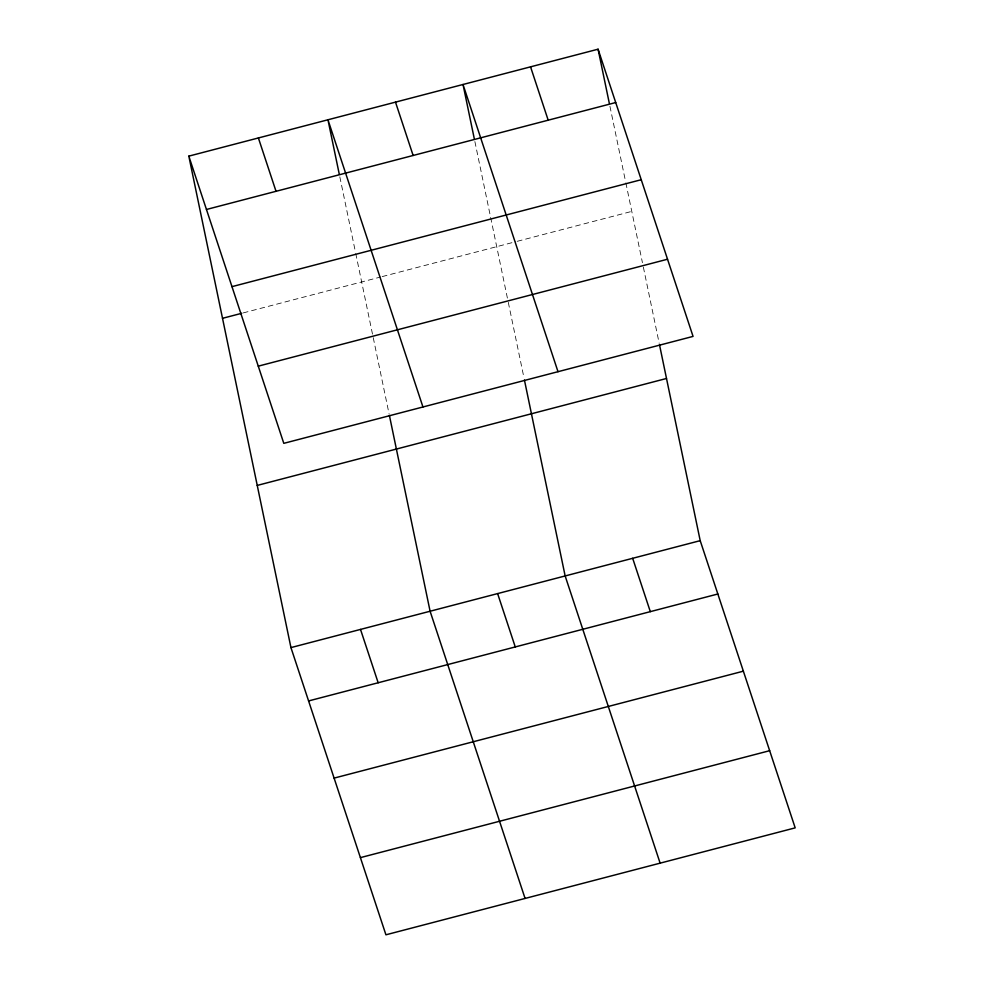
<?xml version="1.0" encoding="UTF-8"?>
<svg xmlns="http://www.w3.org/2000/svg" width="984" height="984" viewBox="0 0 984 984"><rect width="100%" height="100%" fill="white"/><g stroke="black" fill="none" stroke-linecap="round" stroke-linejoin="round"><path stroke-width="0.74" stroke-dasharray="4.92 3.69" d="M243.245 312.9L380.747 276.971M382.21 276.59L515.801 241.683M517.277 241.301L631.777 211.388M609.932 106.26L625.529 181.351M625.849 182.852L642.441 262.679M643.351 267.082L659.194 343.305M474.878 141.548L507.683 299.443M508.298 302.371L523.832 377.118M339.824 176.837L355.421 251.929M355.741 253.429L372.628 334.732M373.243 337.66L389.074 413.883"/><path stroke-width="1.48" d="M188.817 156.136L598.075 49.2L693.056 336.405L283.798 443.341L188.817 156.136L290.944 647.595L385.925 934.8L795.183 827.864L700.202 540.659L659.501 344.769M206.456 209.481L615.713 102.545M231.978 286.651L641.236 179.715M222.519 318.312L241.757 313.293M258.275 366.159L667.533 259.235M257.242 485.419L666.5 378.483M290.944 647.595L700.202 540.659M308.582 700.94L717.84 594.004M334.105 778.11L743.375 671.174M360.402 857.63L769.66 750.694M530.548 66.838L548.186 120.183M632.675 558.309L650.313 611.642M558.002 371.694L463.021 84.489L474.251 138.547M660.129 863.153L565.148 575.947L524.435 380.058M395.494 102.127L413.132 155.472M497.621 593.598L515.259 646.931M422.948 406.982L327.955 119.777L339.197 173.836M525.075 898.441L430.094 611.236L389.381 415.346M258.386 137.957L276.024 191.302M360.513 629.416L378.163 682.761M598.075 49.2L609.305 103.258"/></g></svg>
